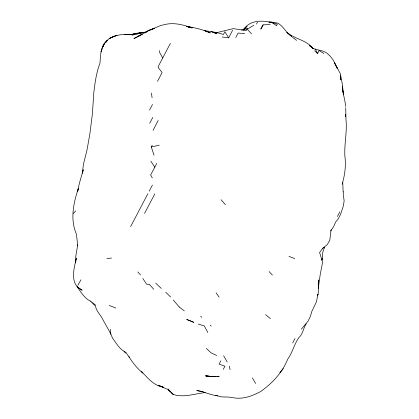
<?xml version="1.0" encoding="UTF-8"?>
<svg xmlns="http://www.w3.org/2000/svg" width="419" height="419" viewBox="0 0 419 419"><rect width="100%" height="100%" fill="white"/><g stroke="black" fill="none" stroke-linecap="round" stroke-linejoin="round"><path stroke-width="0.63" d="M343.292 191.74L343.271 194.563L344.156 200.921L343.229 206.326L340.485 214.601L338.039 219.205L335.766 221.834L333.608 226.595L330.691 230.948M90.279 301.114C84.224 297.925 80.747 291.996 77.033 286.538L82.192 290.257C69.386 284.412 73.844 268.794 76.415 258.12L75.404 262.964L75.855 255.758L77.73 244.911L77.667 245.235L76.415 234.111C69.999 219.467 73.414 203.205 78.285 188.691L77.641 191.509L79.369 183.365L83.261 169.805L82.339 173.147L83.486 164.033L86.953 150.243L89.834 134.085L92.395 113.926L93.741 93.605M318.241 285.14L318.351 279.929L318.691 285.318L318.194 288.33M331.094 229.748L329.811 240.207L327.192 244.717L322.745 248.268L319.587 252.495L321.792 259.696L321.389 260.487M93.762 93.138C94.93 82.91 96.297 72.822 99.984 63.128C100.529 55.167 100.591 45.891 107.421 40.381L105.572 42.864M342.15 184.25C344.785 175.205 346.194 165.62 344.874 156.219C344.177 144.01 347.246 131.917 345.994 119.693M101.937 49.589L101.042 51.898L102.613 46.834L104.174 43.827L103.053 46.708M217.257 395.588L215.46 395.405L221.688 396.898L228.706 397.06L235.3 398.05C244.35 399.04 252.615 395.761 260.482 391.639C272.167 383.401 282.396 372.58 287.717 359.151C292.525 352.52 294.159 344.25 298.841 337.614C303.094 334.006 303.173 328.218 306.195 323.808M317.356 295.746L318.011 294.133L316.439 301.811L311.919 311.212L310.411 316.314L308.148 321.012L301.324 329.203M317.356 295.762L318.225 293.688L318.545 281.411L318.691 285.318L320.242 274.351L322.337 263.666L322.274 257.737L322.813 252.128L324.594 247.173L322.745 248.268M321.792 259.696L322.284 258.539M253.867 25.208L248.697 28.377L247.032 28.921L246.231 30.603L233.304 28.628L218.498 32.205M232.624 30.152L228.711 37.836L222.217 36.987M314.679 50.757L317.581 53.522L319.079 50.5L323.861 53.532M256.528 24.072L257.46 22.212M260.922 29.105L263.101 24.857L270.218 24.512M170.381 43.367L158.073 66.825L158.34 67.695L162.116 72.534L157.502 81.349M158.162 120.531L153.061 130.319M292.682 342.957L294.981 338.536M130.628 226.621L147.881 193.704M149.552 110.113L152.506 104.467M149.703 123.291L152.767 117.451M154.826 193.861L144.534 213.391M152.286 177.934L150.651 174.995L156.732 163.494M149.232 191.132L152.422 185.051M337.389 216.492L339.835 211.836M235.782 37.485L238.128 33.033L244.686 33.703M154.035 155.219L151.317 146.99L152.249 145.225M220.892 360.759L219.053 364.111L224.961 366.211L223.254 369.312M80.898 279.845L77.85 285.329M260.801 28.864L263.101 24.857M103.723 45.341L102.613 46.834C107.164 35.358 120.761 33.798 131.493 34.458L136.636 33.536L131.493 34.458M279.845 372.68L283.291 368.605M244.01 29.581L245.167 28.277L243.408 30.131M73.304 213.465L75.734 210.919M247.173 26.271L243.727 29.283C251.458 18.289 266.343 20.494 277.336 24.176L276.55 25.727L271.371 22.128L268.94 22.149L271.334 22.066L277.776 23.134C283.611 26.345 286.093 32.871 291.666 36.458L286.826 32.284C294.819 39.266 306.43 39.831 313.145 48.625L323.437 51.244L326.7 52.962L330.078 55.989L333.398 60.32L337.452 68.643M243.727 29.283L246.508 26.816M147.975 30.959L144.822 32.871L148.672 30.404L154.601 28.298L148.499 30.639L138.521 36.139L142.23 34.337M142.109 34.363L133.907 38.6L139.585 35.699M148.499 30.639L160.55 25.543L166.055 24.25C174.948 22.521 183.81 24.925 192.112 27.973L186.513 26.476L192.316 27.534L188.147 26.884M136.898 33.976L146.922 31.703M216.136 32.886L217.398 32.556L216.152 32.656M131.98 35.212L140.779 33.132M241.527 30.021L247.105 28.712M151.317 146.99L159.267 145.178M216.162 32.771L217.267 32.541M205.226 392.362L201.759 393.074C192.436 394.457 182.553 397.584 173.251 394.441L168.606 390.047L173.304 394.499M215.858 32.928L217.089 32.719L215.79 32.745M106.876 258.586L111.48 258.067M143.345 32.645L139.579 32.986L143.198 32.745M216.23 32.729L217.435 32.692L223.442 34.52L224.841 31.682L228.711 37.836M216.157 376.471L205.87 376.707L219.163 376.388L217.356 376.435M124.427 34.578L131.597 34.458L139.647 32.624L144.309 32.473M217.152 395.599C210.087 395.201 203.796 391.241 196.747 390.576L203.131 391.781M188.178 26.758C195.778 27.795 203.383 29.838 210.427 32.933L205.074 30.917M204.477 30.692L211.071 31.519L216.953 33.73L211.035 31.545L217.435 32.692M198.292 324.081L204.315 325.972L207.824 332.508M288.963 256.402L294.74 258.544M158.644 385.375L163.331 387.135C153.579 385.679 147.603 377.755 141.203 371.182M109.223 305.43L115.827 308.049M158.042 385.176L168.789 389.906L168.035 388.89M216.728 355.49L211.087 352.861L206.368 348.456M292.546 37.333L296.61 40.381M179.311 307.075L184.318 310.867M265.541 314.685L270.454 318.644M309.232 45.331L313.108 48.489M309.238 45.357L313.145 48.625M165.709 292.237L170.648 297.05M200.675 316.256L201.858 317.361M210.223 325.118L211.244 326.071M161.231 288.403L155.716 283.144M94.83 305.566L90.315 300.978L95.302 304.87C95.867 311.259 101.042 315.098 103.42 320.65C106.536 326.469 110.228 331.984 112.549 338.191C116.503 343.412 119.64 349.535 125.962 352.395C130.896 359.832 135.808 367.536 142.926 373.104L141.632 371.663M168.726 389.775L170.538 391.639M171.895 393.038L173.251 394.441M269.082 271.564L272.413 275.032M247.032 28.921L251.536 33.85M137.793 271.936L140.465 274.895M179.28 307.043L173.293 300.062M153.736 289.283L149.394 284.354L146.619 284.244L142.811 278.41M221.064 199.722L225.401 204.718M128.968 356.548L129.79 357.512M252.432 377.98L255.658 383.505M216.094 292.85L219.116 297.139M227.229 361.99L223.589 355.726M154.805 167.165L150.866 161.242M124.155 351.085L125.417 353.233M162.755 57.963L159.796 52.852L159.55 50.615M334.252 62.352L340.369 73.713L340.794 79.83L340.699 75.609L342.574 85.413L342.784 90.598L343.512 94.814L342.522 86.209M315.224 48.981L317.581 53.522M334.524 62.976L337.091 68.161M229.403 366.148L230.089 369.658M151.416 93.06L152.087 97.69M345.57 106.494C345.256 99.837 342.622 93.526 342.533 86.848M345.434 114.382L345.706 116.885M110.317 329.344L110.857 334.289M343.13 191.902L342.773 182.516M345.974 119.263L345.727 107.767M115.372 35.877L109.144 38.49L117.048 35.201L115.372 35.877M211.998 376.686L205.577 375.607L212.009 376.697M192.515 321.719L186.696 319.446L193.808 322.358L192.515 321.719"/></g></svg>
